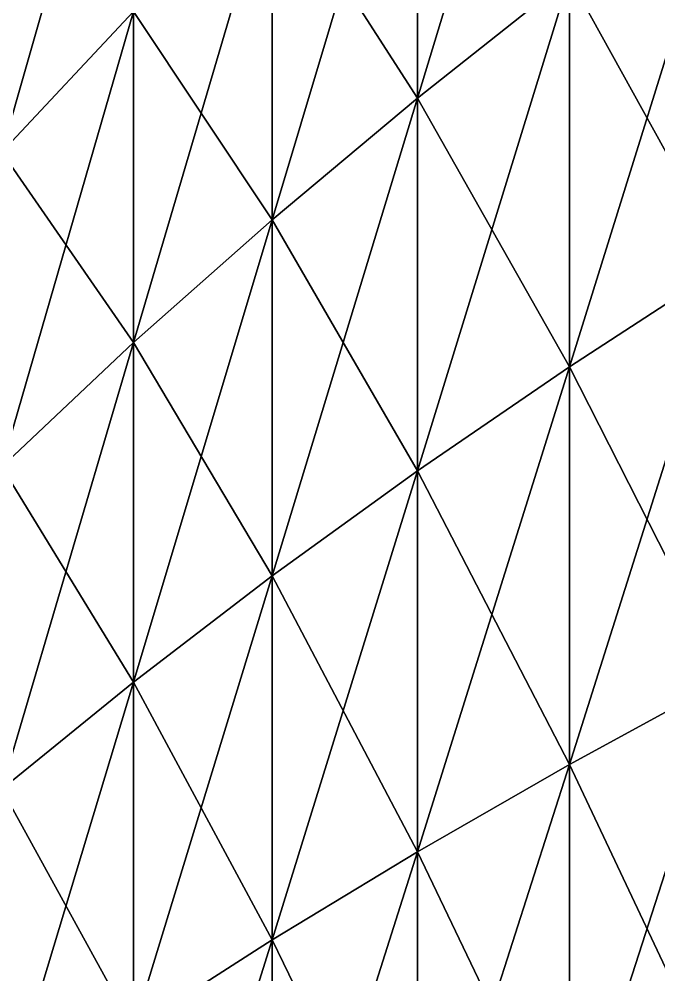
# Model space of a CAD drawing. Header units: inches. Extents: x 0 to 100, y -254 to 254.
# Drawn here: x 28.03 to 43.11, y 43.7 to 66.21 of the extents above; entities that cross this region are included whole.
import ezdxf

# ---------------------------------------------------------------- set-up
doc = ezdxf.new("R2010")
doc.units = ezdxf.units.IN
doc.header["$LTSCALE"] = 125.488919
doc.header["$MEASUREMENT"] = 0
doc.layers.add('1', color=7, linetype='CONTINUOUS')
doc.layers.add('3', color=7, linetype='CONTINUOUS')

msp = doc.modelspace()

# ---------------------------------------------------------------- linework, layer by layer
at = {"layer": '1', "linetype": 'CONTINUOUS'}
for points in [[(37.424, 64.352, -149.185), (33.998, 69.669, -138.723), (37.424, 72.918, -145.191), (37.424, 64.352, -149.185)], [(37.424, 64.352, -149.185), (37.424, 72.918, -145.191), (41.004, 67.189, -155.762), (37.424, 64.352, -149.185)], [(27.62, 63.076, -125.596), (27.62, 70.272, -121.715), (30.73, 66.388, -132.19), (27.62, 63.076, -125.596)], [(44.739, 60.442, -166.062), (41.004, 67.189, -155.762), (44.739, 69.995, -162.267), (44.739, 60.442, -166.062)], [(33.998, 61.485, -142.539), (30.73, 66.388, -132.19), (33.998, 69.669, -138.723), (33.998, 61.485, -142.539)], [(33.998, 61.485, -142.539), (33.998, 69.669, -138.723), (37.424, 64.352, -149.185), (33.998, 61.485, -142.539)], [(41.004, 58.019, -159.405), (37.424, 64.352, -149.185), (41.004, 67.189, -155.762), (41.004, 58.019, -159.405)], [(41.004, 58.019, -159.405), (41.004, 67.189, -155.762), (44.739, 60.442, -166.062), (41.004, 58.019, -159.405)], [(30.73, 58.59, -135.826), (27.62, 63.076, -125.596), (30.73, 66.388, -132.19), (30.73, 58.59, -135.826)], [(30.73, 58.59, -135.826), (30.73, 66.388, -132.19), (33.998, 61.485, -142.539), (30.73, 58.59, -135.826)], [(37.424, 55.569, -152.675), (33.998, 61.485, -142.539), (37.424, 64.352, -149.185), (37.424, 55.569, -152.675)], [(37.424, 55.569, -152.675), (37.424, 64.352, -149.185), (41.004, 58.019, -159.405), (37.424, 55.569, -152.675)], [(27.62, 55.667, -129.051), (27.62, 63.076, -125.596), (30.73, 58.59, -135.826), (27.62, 55.667, -129.051)], [(33.998, 53.093, -145.873), (30.73, 58.59, -135.826), (33.998, 61.485, -142.539), (33.998, 53.093, -145.873)], [(33.998, 53.093, -145.873), (33.998, 61.485, -142.539), (37.424, 55.569, -152.675), (33.998, 53.093, -145.873)], [(44.739, 50.684, -169.295), (41.004, 58.019, -159.405), (44.739, 60.442, -166.062), (44.739, 50.684, -169.295)], [(30.73, 50.593, -139.003), (27.62, 55.667, -129.051), (30.73, 58.59, -135.826), (30.73, 50.593, -139.003)], [(30.73, 50.593, -139.003), (30.73, 58.59, -135.826), (33.998, 53.093, -145.873), (30.73, 50.593, -139.003)], [(41.004, 48.652, -162.509), (37.424, 55.569, -152.675), (41.004, 58.019, -159.405), (41.004, 48.652, -162.509)], [(41.004, 48.652, -162.509), (41.004, 58.019, -159.405), (44.739, 50.684, -169.295), (41.004, 48.652, -162.509)], [(27.62, 48.069, -132.069), (27.62, 55.667, -129.051), (30.73, 50.593, -139.003), (27.62, 48.069, -132.069)], [(37.424, 46.598, -155.647), (33.998, 53.093, -145.873), (37.424, 55.569, -152.675), (37.424, 46.598, -155.647)], [(37.424, 46.598, -155.647), (37.424, 55.569, -152.675), (41.004, 48.652, -162.509), (37.424, 46.598, -155.647)], [(33.998, 44.522, -148.713), (30.73, 50.593, -139.003), (33.998, 53.093, -145.873), (33.998, 44.522, -148.713)], [(33.998, 44.522, -148.713), (33.998, 53.093, -145.873), (37.424, 46.598, -155.647), (33.998, 44.522, -148.713)], [(44.739, 40.754, -171.956), (41.004, 48.652, -162.509), (44.739, 50.684, -169.295), (44.739, 40.754, -171.956)], [(30.73, 42.425, -141.71), (27.62, 48.069, -132.069), (30.73, 50.593, -139.003), (30.73, 42.425, -141.71)], [(30.73, 42.425, -141.71), (30.73, 50.593, -139.003), (33.998, 44.522, -148.713), (30.73, 42.425, -141.71)], [(41.004, 39.121, -165.063), (37.424, 46.598, -155.647), (41.004, 48.652, -162.509), (41.004, 39.121, -165.063)], [(41.004, 39.121, -165.063), (41.004, 48.652, -162.509), (44.739, 40.754, -171.956), (41.004, 39.121, -165.063)], [(27.62, 40.309, -134.641), (27.62, 48.069, -132.069), (30.73, 42.425, -141.71), (27.62, 40.309, -134.641)], [(37.424, 37.469, -158.093), (33.998, 44.522, -148.713), (37.424, 46.598, -155.647), (37.424, 37.469, -158.093)], [(37.424, 37.469, -158.093), (37.424, 46.598, -155.647), (41.004, 39.121, -165.063), (37.424, 37.469, -158.093)], [(33.998, 35.8, -151.05), (30.73, 42.425, -141.71), (33.998, 44.522, -148.713), (33.998, 35.8, -151.05)], [(33.998, 35.8, -151.05), (33.998, 44.522, -148.713), (37.424, 37.469, -158.093), (33.998, 35.8, -151.05)]]:
    msp.add_3dface(points, dxfattribs=at)
at = {"layer": '3', "linetype": 'CONTINUOUS'}
for points in [[(37.424, 72.918, 145.191), (37.424, 64.352, 149.185), (41.004, 76.132, 151.592), (37.424, 72.918, 145.191)], [(41.004, 76.132, 151.592), (37.424, 64.352, 149.185), (41.004, 67.189, 155.762), (41.004, 76.132, 151.592)], [(27.62, 70.272, 121.715), (27.62, 63.076, 125.596), (30.73, 73.962, 128.106), (27.62, 70.272, 121.715)], [(30.73, 73.962, 128.106), (27.62, 63.076, 125.596), (30.73, 66.388, 132.19), (30.73, 73.962, 128.106)], [(33.998, 69.669, 138.723), (33.998, 61.485, 142.539), (37.424, 72.918, 145.191), (33.998, 69.669, 138.723)], [(37.424, 72.918, 145.191), (33.998, 61.485, 142.539), (37.424, 64.352, 149.185), (37.424, 72.918, 145.191)], [(41.004, 67.189, 155.762), (41.004, 58.019, 159.405), (44.739, 69.995, 162.267), (41.004, 67.189, 155.762)], [(44.739, 69.995, 162.267), (41.004, 58.019, 159.405), (44.739, 60.442, 166.062), (44.739, 69.995, 162.267)], [(30.73, 66.388, 132.19), (30.73, 58.59, 135.826), (33.998, 69.669, 138.723), (30.73, 66.388, 132.19)], [(33.998, 69.669, 138.723), (30.73, 58.59, 135.826), (33.998, 61.485, 142.539), (33.998, 69.669, 138.723)], [(37.424, 64.352, 149.185), (37.424, 55.569, 152.675), (41.004, 67.189, 155.762), (37.424, 64.352, 149.185)], [(41.004, 67.189, 155.762), (37.424, 55.569, 152.675), (41.004, 58.019, 159.405), (41.004, 67.189, 155.762)], [(27.62, 63.076, 125.596), (27.62, 55.667, 129.051), (30.73, 66.388, 132.19), (27.62, 63.076, 125.596)], [(30.73, 66.388, 132.19), (27.62, 55.667, 129.051), (30.73, 58.59, 135.826), (30.73, 66.388, 132.19)], [(33.998, 61.485, 142.539), (33.998, 53.093, 145.873), (37.424, 64.352, 149.185), (33.998, 61.485, 142.539)], [(37.424, 64.352, 149.185), (33.998, 53.093, 145.873), (37.424, 55.569, 152.675), (37.424, 64.352, 149.185)], [(30.73, 58.59, 135.826), (30.73, 50.593, 139.003), (33.998, 61.485, 142.539), (30.73, 58.59, 135.826)], [(33.998, 61.485, 142.539), (30.73, 50.593, 139.003), (33.998, 53.093, 145.873), (33.998, 61.485, 142.539)], [(41.004, 58.019, 159.405), (41.004, 48.652, 162.509), (44.739, 60.442, 166.062), (41.004, 58.019, 159.405)], [(44.739, 60.442, 166.062), (41.004, 48.652, 162.509), (44.739, 50.684, 169.295), (44.739, 60.442, 166.062)], [(27.62, 55.667, 129.051), (27.62, 48.069, 132.069), (30.73, 58.59, 135.826), (27.62, 55.667, 129.051)], [(30.73, 58.59, 135.826), (27.62, 48.069, 132.069), (30.73, 50.593, 139.003), (30.73, 58.59, 135.826)], [(37.424, 55.569, 152.675), (37.424, 46.598, 155.647), (41.004, 58.019, 159.405), (37.424, 55.569, 152.675)], [(41.004, 58.019, 159.405), (37.424, 46.598, 155.647), (41.004, 48.652, 162.509), (41.004, 58.019, 159.405)], [(33.998, 53.093, 145.873), (33.998, 44.522, 148.713), (37.424, 55.569, 152.675), (33.998, 53.093, 145.873)], [(37.424, 55.569, 152.675), (33.998, 44.522, 148.713), (37.424, 46.598, 155.647), (37.424, 55.569, 152.675)], [(30.73, 50.593, 139.003), (30.73, 42.425, 141.71), (33.998, 53.093, 145.873), (30.73, 50.593, 139.003)], [(33.998, 53.093, 145.873), (30.73, 42.425, 141.71), (33.998, 44.522, 148.713), (33.998, 53.093, 145.873)], [(41.004, 48.652, 162.509), (41.004, 39.121, 165.063), (44.739, 50.684, 169.295), (41.004, 48.652, 162.509)], [(44.739, 50.684, 169.295), (41.004, 39.121, 165.063), (44.739, 40.754, 171.956), (44.739, 50.684, 169.295)], [(27.62, 48.069, 132.069), (27.62, 40.309, 134.641), (30.73, 50.593, 139.003), (27.62, 48.069, 132.069)], [(30.73, 50.593, 139.003), (27.62, 40.309, 134.641), (30.73, 42.425, 141.71), (30.73, 50.593, 139.003)], [(37.424, 46.598, 155.647), (37.424, 37.469, 158.093), (41.004, 48.652, 162.509), (37.424, 46.598, 155.647)], [(41.004, 48.652, 162.509), (37.424, 37.469, 158.093), (41.004, 39.121, 165.063), (41.004, 48.652, 162.509)], [(33.998, 44.522, 148.713), (33.998, 35.8, 151.05), (37.424, 46.598, 155.647), (33.998, 44.522, 148.713)], [(37.424, 46.598, 155.647), (33.998, 35.8, 151.05), (37.424, 37.469, 158.093), (37.424, 46.598, 155.647)], [(30.73, 42.425, 141.71), (30.73, 34.114, 143.937), (33.998, 44.522, 148.713), (30.73, 42.425, 141.71)], [(33.998, 44.522, 148.713), (30.73, 34.114, 143.937), (33.998, 35.8, 151.05), (33.998, 44.522, 148.713)]]:
    msp.add_3dface(points, dxfattribs=at)

doc.saveas('drawing.dxf')
